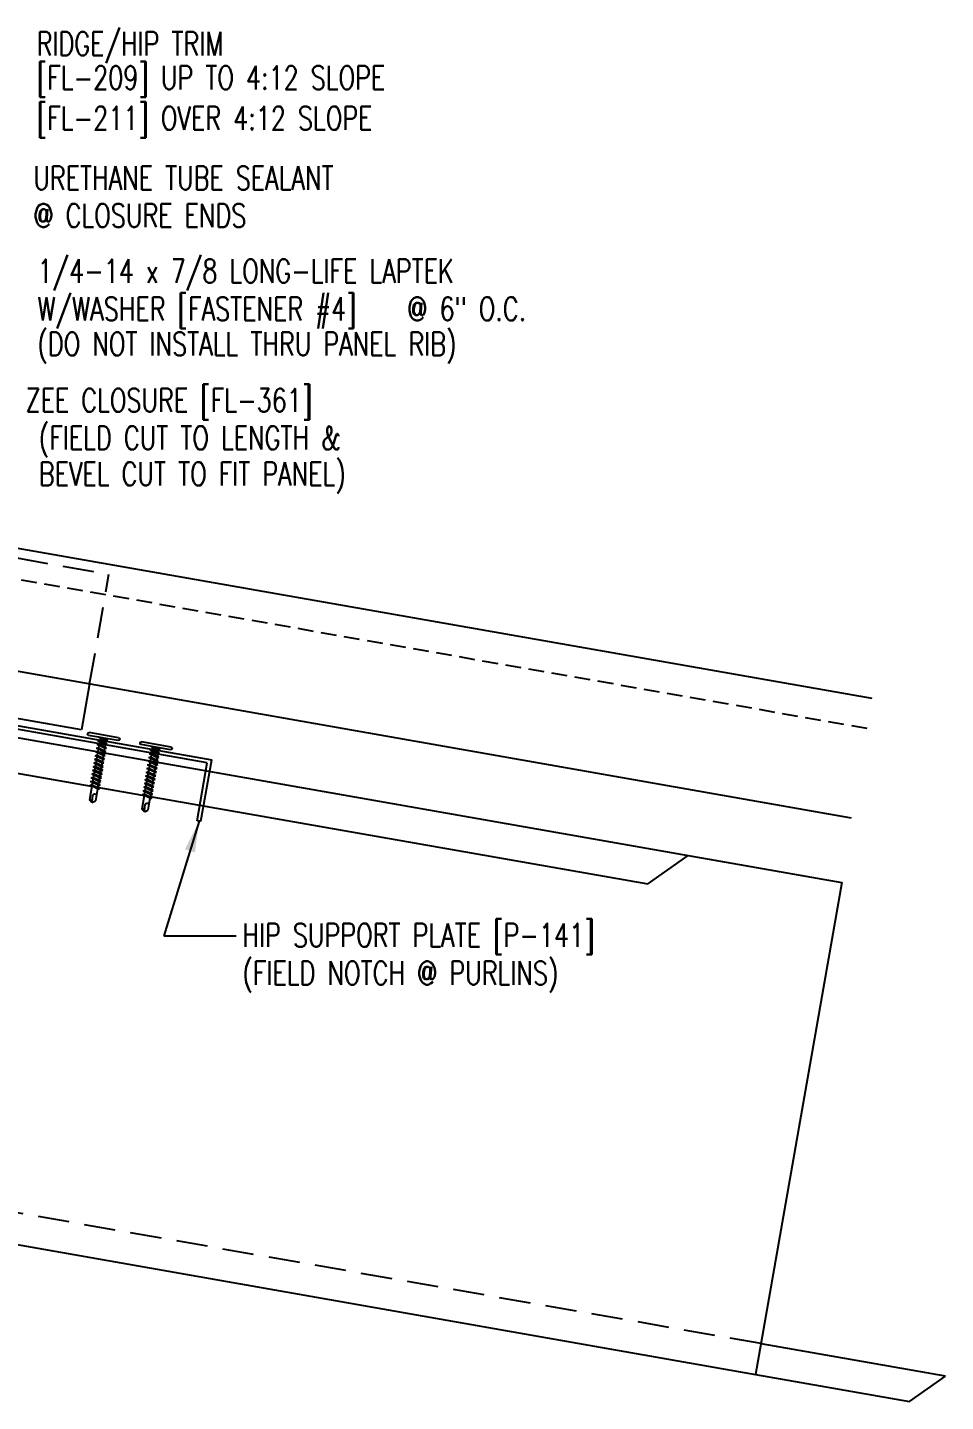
# Model space of a CAD drawing. Header units: inches. Extents: x 0 to 188, y 10 to 98.
# Drawn here: x 30.69 to 45.4, y 10.7 to 32.7 of the extents above; entities that cross this region are included whole.
import ezdxf

# ---------------------------------------------------------------- set-up
doc = ezdxf.new("R2010")
doc.units = ezdxf.units.IN
doc.header["$MEASUREMENT"] = 0
doc.linetypes.add('HIDDEN', pattern=[0.375, 0.25, -0.125])
doc.linetypes.add('HIDDEN2', pattern=[0.1875, 0.125, -0.0625])
for name, color, linetype in [('clip', 5, 'Continuous'), ('FASTENER', 9, 'Continuous'), ('PANEL', 11, 'Continuous'), ('PURLIN', 1, 'Continuous'), ('STLA', 12, 'Continuous'), ('TEXT', 2, 'Continuous')]:
    doc.layers.add(name, color=color, linetype=linetype)
doc.styles.add('TEXT', font='SIMPLEX', dxfattribs={"width": 0.75, "height": 6})
doc.styles.add('TEXT1', font='ROMANS.shx', dxfattribs={"width": 0.75, "height": 0.375})
doc.dimstyles.new('DETAIL$7', dxfattribs={"dimscale": 4, "dimtxt": 6, "dimasz": 0.125, "dimexe": 0.0625, "dimexo": 0.125, "dimgap": 0.0625, "dimtad": 1, "dimdec": 5, "dimzin": 3, "dimdsep": 46, "dimlunit": 4, "dimtxsty": 'TEXT', "dimblk": 'ARCHTICK', "dimcen": 0.0625, "dimclrd": 7, "dimclre": 7, "dimclrt": 2, "dimadec": 0, "dimazin": 0, "dimtfac": 0.666667, "dimtdec": 5, "dimtmove": 0, "dimatfit": 3, "dimfxl": 0, "dimfrac": 2, "dimtolj": 1, "dimtzin": 3, "dimarcsym": 0})

# ---------------------------------------------------------------- blocks, each defined once
blk = doc.blocks.new('FD-F4')
at = {"layer": 'TEXT', "style": 'TEXT1', "width": 0.75}
for s, p in [('1/4-14 x 7/8 LONG-LIFE LAPTEK', (0.0047, -0.0408)), ('W/WASHER [FASTENER #4]', (0.0047, -0.1926))]:
    blk.add_text(s, height=0.09375, dxfattribs=at).set_placement(p)
blk.add_attdef('(QUANTITY)', (1.4847, -0.1926), '', height=0.0938, dxfattribs=at)
at = {"layer": 'TEXT', "style": 'TEXT1', "flags": 1}
for tag, p in [('Color', (0.0624, -0.4349)), ('Calc', (0.0624, -0.4349)), ('Opt1', (0.0624, -0.4349)), ('Opt2', (0.0624, -0.4349)), ('Opt3', (0.0624, -0.4349)), ('Description', (0.0624, -0.4349)), ('Multiple', (0.0624, -0.4349)), ('Part', (0.0624, -0.4349)), ('Spare1', (0.0624, -0.6224)), ('Spare2', (0.0624, -0.6224)), ('Spare3', (0.0624, -0.6224)), ('Spare4', (0.0624, -0.6224)), ('Spare5', (0.0624, -0.6224)), ('Spare6', (0.0624, -0.6224)), ('Spare7', (0.0624, -0.6224)), ('Spare8', (0.0624, -0.6224)), ('Spare9', (0.0624, -0.6224)), ('Spare10', (0.0624, -0.6224))]:
    blk.add_attdef(tag, p, '', height=0.0938, dxfattribs=at)
blk = doc.blocks.new('A$C04AA0F9A')
at = {"layer": 'STLA'}
for p, q in [((-6.138, 4.006), (4.449, 5.873)), ((4.459, 5.814), (-6.066, 3.958)), ((15.049, 3.958), (4.524, 5.814)), ((4.534, 5.873), (15.121, 4.006)), ((-5.964, 3.022), (-6.138, 4.006)), ((14.947, 3.022), (15.121, 4.006)), ((-5.903, 3.032), (-6.066, 3.958)), ((14.886, 3.032), (15.049, 3.958)), ((-5.964, 3.022), (-5.903, 3.032)), ((14.947, 3.022), (14.886, 3.032))]:
    blk.add_line(p, q, dxfattribs=at)
for radius in [0.247, 0.187]:
    blk.add_arc((4.491, 5.63), radius, 80, 100, dxfattribs=at)
blk = doc.blocks.new('_ArchTick')
at = {"color": 0, "linetype": 'ByBlock', "const_width": 0.15}
blk.add_lwpolyline([(-0.5, -0.5), (0.5, 0.5)], dxfattribs=at)
blk = doc.blocks.new('sd3')
at = {"layer": 'FASTENER'}
for p, q in [((-0.24, 0.082), (0.24, 0.082)), ((-0.24, 0.037), (0.24, 0.037)), ((-0.078, 0.008), (0.023, 0.037)), ((-0.058, -0.003), (-0.078, 0.008)), ((-0.058, -0.003), (0.08, 0.036)), ((-0.048, 0.037), (-0.048, 0.017)), ((0.05, 0.027), (0.05, -0.016)), ((-0.078, -0.052), (0.06, -0.013)), ((-0.058, -0.064), (-0.078, -0.052)), ((-0.078, -0.112), (0.06, -0.073)), ((-0.058, -0.124), (-0.078, -0.112)), ((-0.078, -0.172), (0.06, -0.133)), ((-0.058, -0.184), (-0.078, -0.172)), ((-0.078, -0.232), (0.06, -0.193)), ((-0.058, -0.064), (0.08, -0.024)), ((-0.058, -0.124), (0.08, -0.084)), ((-0.058, -0.184), (0.08, -0.144)), ((-0.058, -0.244), (0.08, -0.204)), ((-0.048, -0.001), (-0.048, -0.044)), ((-0.048, -0.061), (-0.048, -0.104)), ((-0.048, -0.121), (-0.048, -0.164)), ((-0.048, -0.181), (-0.048, -0.224)), ((0.05, -0.033), (0.05, -0.076)), ((0.05, -0.093), (0.05, -0.136)), ((0.05, -0.153), (0.05, -0.196)), ((0.05, -0.213), (0.05, -0.256)), ((0.08, -0.024), (0.06, -0.013)), ((0.08, -0.084), (0.06, -0.073)), ((0.08, -0.144), (0.06, -0.133)), ((0.08, -0.204), (0.06, -0.193)), ((-0.058, -0.244), (-0.078, -0.232)), ((-0.078, -0.292), (0.06, -0.253)), ((-0.058, -0.304), (-0.078, -0.292)), ((-0.078, -0.353), (0.06, -0.313)), ((-0.058, -0.364), (-0.078, -0.353)), ((-0.078, -0.413), (0.06, -0.373)), ((-0.058, -0.424), (-0.078, -0.413)), ((-0.078, -0.473), (0.06, -0.433)), ((-0.058, -0.304), (0.08, -0.264)), ((-0.058, -0.364), (0.08, -0.325)), ((-0.058, -0.424), (0.08, -0.385)), ((-0.048, -0.241), (-0.048, -0.284)), ((-0.048, -0.301), (-0.048, -0.344)), ((-0.048, -0.361), (-0.048, -0.404)), ((-0.048, -0.421), (-0.048, -0.464)), ((0.05, -0.273), (0.05, -0.316)), ((0.05, -0.333), (0.05, -0.376)), ((0.05, -0.393), (0.05, -0.436)), ((0.08, -0.264), (0.06, -0.253)), ((0.08, -0.325), (0.06, -0.313)), ((0.08, -0.385), (0.06, -0.373)), ((0.08, -0.445), (0.06, -0.433)), ((-0.058, -0.484), (-0.078, -0.473)), ((-0.078, -0.533), (0.06, -0.493)), ((-0.058, -0.544), (-0.078, -0.533)), ((-0.078, -0.593), (0.06, -0.553)), ((-0.058, -0.604), (-0.078, -0.593)), ((-0.078, -0.653), (0.06, -0.614)), ((-0.058, -0.664), (-0.078, -0.653)), ((-0.058, -0.484), (0.08, -0.445)), ((-0.058, -0.544), (0.08, -0.505)), ((-0.058, -0.604), (0.08, -0.565)), ((-0.058, -0.664), (0.08, -0.625)), ((-0.048, -0.481), (-0.048, -0.524)), ((-0.048, -0.541), (-0.048, -0.584)), ((-0.048, -0.601), (-0.048, -0.644)), ((0.05, -0.453), (0.05, -0.496)), ((0.05, -0.513), (0.05, -0.556)), ((0.05, -0.573), (0.05, -0.616)), ((0.05, -0.634), (0.05, -0.676)), ((0.08, -0.505), (0.06, -0.493)), ((0.08, -0.565), (0.06, -0.553)), ((0.08, -0.625), (0.06, -0.614)), ((-0.078, -0.713), (0.06, -0.674)), ((-0.058, -0.724), (-0.078, -0.713)), ((-0.078, -0.773), (0.06, -0.734)), ((-0.058, -0.785), (-0.078, -0.773)), ((-0.058, -0.724), (0.08, -0.685)), ((-0.058, -0.785), (0.08, -0.745)), ((-0.048, -0.662), (-0.048, -0.704)), ((-0.048, -0.722), (-0.048, -0.765)), ((-0.048, -0.782), (-0.048, -0.977)), ((0.05, -0.694), (0.05, -0.737)), ((0.05, -0.754), (0.05, -0.977)), ((0.08, -0.685), (0.06, -0.674)), ((0.08, -0.745), (0.06, -0.734)), ((0.001, -1.011), (-0.048, -0.977)), ((0, -1.003), (0.009, -0.896)), ((0.001, -1.011), (0.05, -0.977))]:
    blk.add_line(p, q, dxfattribs=at)
for centre, radius, start, end in [((-0.238, 0.06), 0.0227, 94.6639, 265.3361), ((0.238, 0.06), 0.0227, 274.6639, 85.3361), ((-0.025, -0.903), 0.0349, 11.1445, 130.906), ((0.032, -1.003), 0.032, 55.4585, 194.8454)]:
    blk.add_arc(centre, radius, start, end, dxfattribs=at)

msp = doc.modelspace()

# ---------------------------------------------------------------- linework, layer by layer
at = {"layer": 'clip', "linetype": 'HIDDEN', "ltscale": 2}
for p in [(29.04413, 24.4687), (31.68865, 22.1902)]:
    msp.add_line(p, (31.99855, 23.94775), dxfattribs=at)
at = {"layer": 'clip'}
msp.add_line((31.68877, 22.19018), (31.55894, 21.45388), dxfattribs=at)
msp.add_lwpolyline([(31.55894, 21.45388), (28.60452, 21.97482)], dxfattribs=at)
at = {"layer": 'PANEL', "color": 251, "linetype": 'HIDDEN2', "ltscale": 2}
msp.add_line((44.13903, 21.47628), (25.33832, 24.77795), dxfattribs=at)
at = {"layer": 'PANEL'}
msp.add_lwpolyline([(43.88873, 20.04222), (25.0871, 23.35323), (25.42398, 25.26375), (44.21601, 21.96196)], dxfattribs=at)
at = {"layer": 'PURLIN'}
for p, q in [((23.01771, 22.65412), (43.7377, 19.01097)), ((23.01771, 22.0828), (40.62602, 18.98785)), ((23.01771, 14.53214), (42.35472, 11.1331)), ((45.3957, 11.10522), (42.44105, 11.6249))]:
    msp.add_line(p, q, dxfattribs=at)
at = {"layer": 'PURLIN', "linetype": 'HIDDEN', "ltscale": 2}
msp.add_line((42.44134, 11.62652), (23.10434, 15.02557), dxfattribs=at)
at = {"layer": 'PURLIN'}
msp.add_lwpolyline([(40.62406, 18.98648), (41.27535, 19.44324), (43.7377, 19.01097), (42.35443, 11.13147), (44.81678, 10.6992), (45.3957, 11.10522)], dxfattribs=at)

# ---------------------------------------------------------------- block references
msp.add_blockref('A$C04AA0F9A', (18.52289, 16.9685))
at = {"layer": 'FASTENER', "xscale": -1, "rotation": 350.000000001806}
for p in [(31.90338, 21.28814), (32.74226, 21.14022)]:
    msp.add_blockref('sd3', p, dxfattribs=at)
at = {"layer": 'TEXT', "xscale": 4, "yscale": 4, "zscale": 4}
msp.add_blockref('FD-F4', (30.83612, 28.77965), dxfattribs=at).add_auto_attribs({'(QUANTITY)': '@ 6" O.C.'})

# ---------------------------------------------------------------- texts
at = {"layer": 'TEXT', "style": 'TEXT1', "width": 0.75}
for s, p in [('RIDGE/HIP TRIM', (30.84242, 32.25703)), ('[FL-209] UP TO 4:12 SLOPE', (30.84242, 31.71213)), ('[FL-211] OVER 4:12 SLOPE', (30.84242, 31.06391)), ('URETHANE TUBE SEALANT', (30.78777, 30.10596, 0)), ('@ CLOSURE ENDS', (30.78777, 29.50596, 0)), ('(DO NOT INSTALL THRU PANEL RIB)', (30.85265, 27.44783)), ('  ZEE CLOSURE [FL-361]', (30.27821, 26.54581)), ('(FIELD CUT TO LENGTH &', (30.87599, 25.94481)), ('BEVEL CUT TO FIT PANEL)', (30.87599, 25.3669)), ('HIP SUPPORT PLATE [P-141]', (34.13642, 17.98117)), ('(FIELD NOTCH @ PURLINS)', (34.13642, 17.37403))]:
    msp.add_text(s, height=0.375, dxfattribs=at).set_placement(p)

# ---------------------------------------------------------------- leaders
msp.add_leader([(33.44315, 19.99496), (32.87662, 18.15849), (34.03338, 18.15849)], dimstyle='DETAIL$7')

doc.saveas('drawing.dxf')
